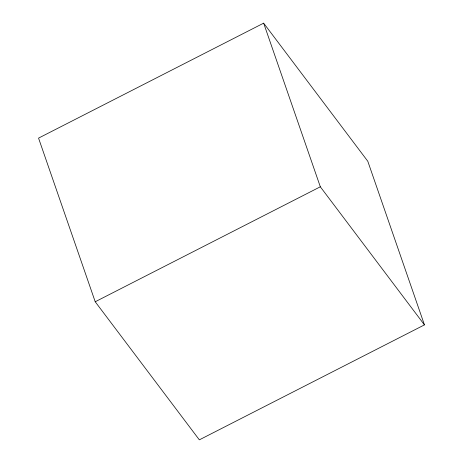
<?xml version="1.0" encoding="UTF-8"?>
<svg xmlns="http://www.w3.org/2000/svg" width="463" height="463" viewBox="0 0 463 463"><rect width="100%" height="100%" fill="white"/><g stroke="black" fill="none" stroke-linecap="round" stroke-linejoin="round"><path stroke-width="0.69" d="M263.655 23.15L38.551 138.119L95.216 301.76L199.345 439.85L424.449 324.881L367.784 161.24L263.655 23.15L320.321 186.792L424.449 324.881M95.216 301.76L320.321 186.792"/></g></svg>
